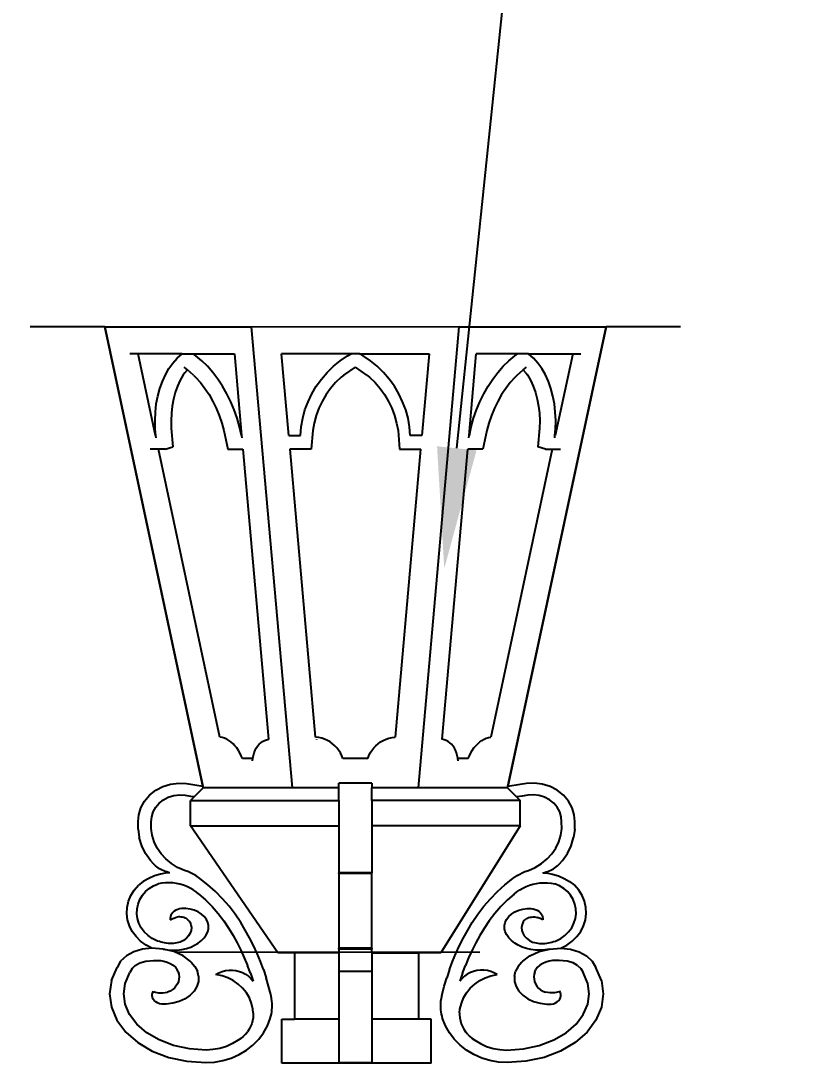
# Model space of a CAD drawing. Header units: inches. Extents: x -279 to 561, y -345 to 342.
# Drawn here: x -203.564 to -203.2375, y 58.1641 to 58.5977 of the extents above; entities that cross this region are included whole.
import ezdxf
from ezdxf import colors
from ezdxf.entities.mleader import LeaderData, LeaderLine
from ezdxf.math import Vec2, Vec3

# ---------------------------------------------------------------- set-up
doc = ezdxf.new("R2010")
doc.units = ezdxf.units.IN
doc.header["$LTSCALE"] = 0.5
doc.header["$MEASUREMENT"] = 0
for name, color, linetype in [('Edges', 7, 'Continuous'), ('S-DIM', 7, 'Continuous'), ('TEXT', 3, 'Continuous')]:
    doc.layers.add(name, color=color, linetype=linetype)
doc.styles.get("Standard").update_dxf_attribs({"font": 'arial.ttf'})
doc.dimstyles.get("Standard").update_dxf_attribs({"dimtxt": 0.18, "dimasz": 0.18, "dimexe": 0.18, "dimexo": 0.0625, "dimgap": 0.09, "dimtad": 0, "dimtih": 1, "dimtoh": 1, "dimzin": 0, "dimdsep": 46, "dimtxsty": 'Standard', "dimcen": 0.09, "dimadec": 0, "dimazin": 0, "dimtfac": 1, "dimtofl": 0, "dimtmove": 0, "dimatfit": 3, "dimfxl": 1, "dimtolj": 1, "dimtzin": 0, "dimarcsym": 0})

# ---------------------------------------------------------------- blocks, each defined once
blk = doc.blocks.new('xx')
at = {"layer": 'Edges'}
for p, q in [((37.97503, 12.48296), (37.98899, 12.48296)), ((38.01653, 12.48296), (37.98899, 12.48296)), ((37.98899, 12.48296), (38.00742, 12.39684)), ((38.00748, 12.39658), (37.98899, 12.48296)), ((38.02418, 12.39658), (38.01653, 12.48296)), ((38.01653, 12.48296), (38.05539, 12.48294)), ((38.02418, 12.39658), (38.01653, 12.48296)), ((38.04781, 12.39658), (38.05547, 12.48296)), ((38.04781, 12.39658), (38.05547, 12.48296)), ((38.05539, 12.48294), (38.05539, 12.48296)), ((38.05539, 12.48294), (38.05547, 12.48296)), ((38.083, 12.48296), (38.05547, 12.48296)), ((38.06452, 12.39658), (38.083, 12.48296)), ((38.083, 12.48296), (38.06459, 12.39691)), ((38.06459, 12.39691), (38.083, 12.48296)), ((38.083, 12.48296), (38.09697, 12.48296)), ((37.99524, 12.47792), (37.99372, 12.47792)), ((37.99524, 12.47792), (37.99852, 12.46261)), ((38.00352, 12.47792), (37.99524, 12.47792)), ((38.00179, 12.47619), (38.00262, 12.47712)), ((38.00262, 12.47712), (38.00352, 12.47792)), ((38.00352, 12.47792), (38.00557, 12.47792)), ((38.0061, 12.47755), (38.00557, 12.47792)), ((38.00557, 12.47792), (38.01332, 12.47792)), ((38.00721, 12.47662), (38.0061, 12.47755)), ((38.01468, 12.46261), (38.01332, 12.47792)), ((38.02218, 12.47792), (38.02214, 12.47792)), ((38.02218, 12.47792), (38.02354, 12.46261)), ((38.03522, 12.47792), (38.02218, 12.47792)), ((38.03318, 12.47662), (38.03455, 12.47755)), ((38.03455, 12.47755), (38.03522, 12.47792)), ((38.03522, 12.47792), (38.03678, 12.47792)), ((38.03745, 12.47755), (38.03678, 12.47792)), ((38.03678, 12.47792), (38.04982, 12.47792)), ((38.03882, 12.47662), (38.03745, 12.47755)), ((38.04846, 12.46261), (38.04982, 12.47792)), ((38.04982, 12.47792), (38.04986, 12.47792)), ((38.05868, 12.47792), (38.05732, 12.46261)), ((38.06643, 12.47792), (38.05868, 12.47792)), ((38.06479, 12.47662), (38.0659, 12.47755)), ((38.0659, 12.47755), (38.06643, 12.47792)), ((38.06848, 12.47792), (38.06643, 12.47792)), ((38.06938, 12.47712), (38.06848, 12.47792)), ((38.06848, 12.47792), (38.07675, 12.47792)), ((38.07021, 12.47619), (38.06938, 12.47712)), ((38.07347, 12.46261), (38.07675, 12.47792)), ((38.07675, 12.47792), (38.07828, 12.47792)), ((38.00037, 12.47399), (38.00104, 12.47514)), ((38.00104, 12.47514), (38.00179, 12.47619)), ((38.0045, 12.47493), (38.0039, 12.47544)), ((38.00828, 12.47558), (38.00721, 12.47662)), ((38.00929, 12.47443), (38.00828, 12.47558)), ((38.03071, 12.47443), (38.03189, 12.47558)), ((38.03189, 12.47558), (38.03318, 12.47662)), ((38.03382, 12.47395), (38.036, 12.47544)), ((38.03817, 12.47395), (38.036, 12.47544)), ((38.0401, 12.47558), (38.03882, 12.47662)), ((38.04129, 12.47443), (38.0401, 12.47558)), ((38.06271, 12.47443), (38.06372, 12.47558)), ((38.06372, 12.47558), (38.06479, 12.47662)), ((38.0675, 12.47493), (38.0681, 12.47544)), ((38.07096, 12.47514), (38.07021, 12.47619)), ((38.07162, 12.47399), (38.07096, 12.47514)), ((37.9998, 12.47275), (38.00037, 12.47399)), ((38.00374, 12.474), (38.00315, 12.47298)), ((38.00402, 12.47438), (38.00374, 12.474)), ((38.00402, 12.47438), (38.0045, 12.47493)), ((38.00566, 12.47395), (38.0045, 12.47493)), ((38.00566, 12.47395), (38.00605, 12.47357)), ((38.00605, 12.47357), (38.00695, 12.47255)), ((38.01024, 12.47318), (38.00929, 12.47443)), ((38.01112, 12.47184), (38.01024, 12.47318)), ((38.02867, 12.47184), (38.02963, 12.47318)), ((38.02963, 12.47318), (38.03071, 12.47443)), ((38.03335, 12.47357), (38.03231, 12.47255)), ((38.03382, 12.47395), (38.03335, 12.47357)), ((38.03817, 12.47395), (38.03864, 12.47357)), ((38.03864, 12.47357), (38.03969, 12.47255)), ((38.04237, 12.47318), (38.04129, 12.47443)), ((38.04333, 12.47184), (38.04237, 12.47318)), ((38.06088, 12.47184), (38.06176, 12.47318)), ((38.06176, 12.47318), (38.06271, 12.47443)), ((38.06595, 12.47357), (38.06505, 12.47255)), ((38.06634, 12.47395), (38.06595, 12.47357)), ((38.06634, 12.47395), (38.0675, 12.47493)), ((38.06798, 12.47438), (38.0675, 12.47493)), ((38.06798, 12.47438), (38.06826, 12.474)), ((38.06826, 12.474), (38.06884, 12.47298)), ((38.07219, 12.47275), (38.07162, 12.47399)), ((37.99895, 12.47), (37.99932, 12.47141)), ((37.99932, 12.47141), (37.9998, 12.47275)), ((38.00265, 12.47188), (38.00222, 12.4707)), ((38.00315, 12.47298), (38.00265, 12.47188)), ((38.00695, 12.47255), (38.00779, 12.47145)), ((38.00779, 12.47145), (38.00857, 12.47027)), ((38.01192, 12.47043), (38.01112, 12.47184)), ((38.02783, 12.47043), (38.02867, 12.47184)), ((38.03135, 12.47145), (38.0305, 12.47027)), ((38.03231, 12.47255), (38.03135, 12.47145)), ((38.03969, 12.47255), (38.04064, 12.47145)), ((38.04064, 12.47145), (38.04149, 12.47027)), ((38.04416, 12.47043), (38.04333, 12.47184)), ((38.06007, 12.47043), (38.06088, 12.47184)), ((38.06421, 12.47145), (38.06343, 12.47027)), ((38.06505, 12.47255), (38.06421, 12.47145)), ((38.06884, 12.47298), (38.06935, 12.47188)), ((38.06935, 12.47188), (38.06977, 12.4707)), ((38.07267, 12.47141), (38.07219, 12.47275)), ((38.07305, 12.47), (38.07267, 12.47141)), ((37.99867, 12.46852), (37.99895, 12.47)), ((38.00189, 12.46945), (38.00164, 12.46814)), ((38.00222, 12.4707), (38.00189, 12.46945)), ((38.00857, 12.47027), (38.00928, 12.46901)), ((38.01265, 12.46895), (38.01192, 12.47043)), ((38.02713, 12.46895), (38.02783, 12.47043)), ((38.0305, 12.47027), (38.02976, 12.46901)), ((38.04149, 12.47027), (38.04224, 12.46901)), ((38.04487, 12.46895), (38.04416, 12.47043)), ((38.05935, 12.46895), (38.06007, 12.47043)), ((38.06343, 12.47027), (38.06272, 12.46901)), ((38.06977, 12.4707), (38.07011, 12.46945)), ((38.07011, 12.46945), (38.07035, 12.46814)), ((38.07333, 12.46852), (38.07305, 12.47)), ((37.9985, 12.46699), (37.99867, 12.46852)), ((38.00164, 12.46814), (38.00149, 12.46678)), ((38.00928, 12.46901), (38.00992, 12.46771)), ((38.00992, 12.46771), (38.01048, 12.46635)), ((38.01328, 12.46742), (38.01265, 12.46895)), ((38.01383, 12.46584), (38.01328, 12.46742)), ((38.02612, 12.46584), (38.02655, 12.46742)), ((38.02655, 12.46742), (38.02713, 12.46895)), ((38.02914, 12.46771), (38.02863, 12.46635)), ((38.02976, 12.46901), (38.02914, 12.46771)), ((38.04224, 12.46901), (38.04286, 12.46771)), ((38.04286, 12.46771), (38.04337, 12.46635)), ((38.04544, 12.46742), (38.04487, 12.46895)), ((38.04587, 12.46584), (38.04544, 12.46742)), ((38.05817, 12.46584), (38.05871, 12.46742)), ((38.05871, 12.46742), (38.05935, 12.46895)), ((38.06208, 12.46771), (38.06151, 12.46635)), ((38.06272, 12.46901), (38.06208, 12.46771)), ((38.07035, 12.46814), (38.0705, 12.46678)), ((38.0735, 12.46699), (38.07333, 12.46852)), ((37.99843, 12.46541), (37.9985, 12.46699)), ((37.99847, 12.4638), (37.99843, 12.46541)), ((38.00149, 12.46678), (38.00143, 12.46538)), ((38.00143, 12.46538), (38.00147, 12.46396)), ((38.01048, 12.46635), (38.01096, 12.46495)), ((38.01427, 12.46424), (38.01383, 12.46584)), ((38.02583, 12.46424), (38.02612, 12.46584)), ((38.02863, 12.46635), (38.02825, 12.46495)), ((38.04337, 12.46635), (38.04375, 12.46495)), ((38.04616, 12.46424), (38.04587, 12.46584)), ((38.05772, 12.46424), (38.05817, 12.46584)), ((38.06151, 12.46635), (38.06103, 12.46495)), ((38.0705, 12.46678), (38.07056, 12.46538)), ((38.07056, 12.46538), (38.07053, 12.46396)), ((38.07356, 12.46541), (38.0735, 12.46699)), ((38.07352, 12.4638), (38.07356, 12.46541)), ((37.99858, 12.46261), (37.99847, 12.4638)), ((38.00147, 12.46396), (38.00178, 12.46048)), ((38.01096, 12.46495), (38.01136, 12.46353)), ((38.01136, 12.46353), (38.0121, 12.46005)), ((38.01462, 12.46261), (38.01427, 12.46424)), ((38.02569, 12.46261), (38.02583, 12.46424)), ((38.02799, 12.46353), (38.02769, 12.46005)), ((38.02825, 12.46495), (38.02799, 12.46353)), ((38.04375, 12.46495), (38.044, 12.46353)), ((38.044, 12.46353), (38.04431, 12.46005)), ((38.0463, 12.46261), (38.04616, 12.46424)), ((38.05737, 12.46261), (38.05772, 12.46424)), ((38.06064, 12.46353), (38.05989, 12.46005)), ((38.06103, 12.46495), (38.06064, 12.46353)), ((38.07053, 12.46396), (38.07022, 12.46048)), ((38.07342, 12.46261), (38.07352, 12.4638)), ((37.99852, 12.46261), (37.99858, 12.46261)), ((37.99862, 12.46218), (37.99858, 12.46261)), ((38.01468, 12.46261), (38.01462, 12.46261)), ((38.01472, 12.46218), (38.01468, 12.46261)), ((38.02354, 12.46261), (38.02569, 12.46261)), ((38.04846, 12.46261), (38.0463, 12.46261)), ((38.05732, 12.46261), (38.05728, 12.46218)), ((38.05732, 12.46261), (38.05737, 12.46261)), ((38.07338, 12.46218), (38.07342, 12.46261)), ((38.07347, 12.46261), (38.07342, 12.46261)), ((37.99907, 12.46005), (37.99755, 12.46005)), ((37.99907, 12.46005), (38.01062, 12.40608)), ((38.00035, 12.46005), (37.99907, 12.46005)), ((38.00035, 12.46005), (38.00178, 12.46048)), ((38.0121, 12.46005), (38.01491, 12.46005)), ((38.01973, 12.40569), (38.01491, 12.46005)), ((38.02376, 12.46005), (38.02372, 12.46005)), ((38.02376, 12.46005), (38.02855, 12.40608)), ((38.02769, 12.46005), (38.02376, 12.46005)), ((38.04345, 12.40608), (38.04823, 12.46005)), ((38.04431, 12.46005), (38.04823, 12.46005)), ((38.04823, 12.46005), (38.04827, 12.46005)), ((38.05709, 12.46005), (38.05227, 12.40569)), ((38.05989, 12.46005), (38.05709, 12.46005)), ((38.06138, 12.40608), (38.07293, 12.46005)), ((38.07165, 12.46005), (38.07022, 12.46048)), ((38.07165, 12.46005), (38.07293, 12.46005)), ((38.07293, 12.46005), (38.07445, 12.46005)), ((38.01104, 12.406), (38.01062, 12.40608)), ((38.01146, 12.40588), (38.01104, 12.406)), ((38.01187, 12.40569), (38.01146, 12.40588)), ((38.01228, 12.40546), (38.01187, 12.40569)), ((38.01268, 12.40517), (38.01228, 12.40546)), ((38.01306, 12.40483), (38.01268, 12.40517)), ((38.01342, 12.40446), (38.01306, 12.40483)), ((38.01377, 12.40404), (38.01342, 12.40446)), ((38.01766, 12.4044), (38.01795, 12.40474)), ((38.01795, 12.40474), (38.01826, 12.40502)), ((38.01826, 12.40502), (38.01859, 12.40526)), ((38.01859, 12.40526), (38.01895, 12.40544)), ((38.01895, 12.40544), (38.01933, 12.40557)), ((38.01933, 12.40557), (38.01973, 12.40569)), ((38.01973, 12.40565), (38.01973, 12.40569)), ((38.02912, 12.406), (38.02855, 12.40608)), ((38.02969, 12.40588), (38.02912, 12.406)), ((38.03024, 12.40569), (38.02969, 12.40588)), ((38.03076, 12.40546), (38.03024, 12.40569)), ((38.03126, 12.40517), (38.03076, 12.40546)), ((38.03173, 12.40483), (38.03126, 12.40517)), ((38.03216, 12.40446), (38.03173, 12.40483)), ((38.03256, 12.40404), (38.03216, 12.40446)), ((38.03944, 12.40404), (38.03983, 12.40446)), ((38.03983, 12.40446), (38.04026, 12.40483)), ((38.04026, 12.40483), (38.04073, 12.40517)), ((38.04073, 12.40517), (38.04123, 12.40546)), ((38.04123, 12.40546), (38.04176, 12.40569)), ((38.04176, 12.40569), (38.04231, 12.40588)), ((38.04231, 12.40588), (38.04287, 12.406)), ((38.04287, 12.406), (38.04345, 12.40608)), ((38.04331, 12.40562), (38.04327, 12.40554)), ((38.05266, 12.40557), (38.05227, 12.40569)), ((38.05227, 12.40569), (38.05227, 12.40565)), ((38.05304, 12.40544), (38.05266, 12.40557)), ((38.0534, 12.40526), (38.05304, 12.40544)), ((38.05374, 12.40502), (38.0534, 12.40526)), ((38.05405, 12.40474), (38.05374, 12.40502)), ((38.05433, 12.4044), (38.05405, 12.40474)), ((38.05823, 12.40404), (38.05857, 12.40446)), ((38.05857, 12.40446), (38.05893, 12.40483)), ((38.05893, 12.40483), (38.05932, 12.40517)), ((38.05932, 12.40517), (38.05971, 12.40546)), ((38.05971, 12.40546), (38.06012, 12.40569)), ((38.06012, 12.40569), (38.06054, 12.40588)), ((38.06054, 12.40588), (38.06096, 12.406)), ((38.06096, 12.406), (38.06138, 12.40608)), ((38.01408, 12.40358), (38.01377, 12.40404)), ((38.01436, 12.4031), (38.01408, 12.40358)), ((38.01462, 12.40258), (38.01436, 12.4031)), ((38.01483, 12.40205), (38.01462, 12.40258)), ((38.01679, 12.40215), (38.01689, 12.40266)), ((38.01689, 12.40266), (38.01703, 12.40315)), ((38.01703, 12.40315), (38.0172, 12.4036)), ((38.0172, 12.4036), (38.01742, 12.40402)), ((38.01742, 12.40402), (38.01766, 12.4044)), ((38.0329, 12.40358), (38.03256, 12.40404)), ((38.0332, 12.4031), (38.0329, 12.40358)), ((38.03345, 12.40258), (38.0332, 12.4031)), ((38.03364, 12.40205), (38.03345, 12.40258)), ((38.03835, 12.40205), (38.03855, 12.40258)), ((38.03855, 12.40258), (38.03879, 12.4031)), ((38.03879, 12.4031), (38.03909, 12.40358)), ((38.03909, 12.40358), (38.03944, 12.40404)), ((38.05458, 12.40402), (38.05433, 12.4044)), ((38.05479, 12.4036), (38.05458, 12.40402)), ((38.05497, 12.40315), (38.05479, 12.4036)), ((38.05511, 12.40266), (38.05497, 12.40315)), ((38.05521, 12.40215), (38.05511, 12.40266)), ((38.05716, 12.40205), (38.05738, 12.40258)), ((38.05738, 12.40258), (38.05763, 12.4031)), ((38.05763, 12.4031), (38.05792, 12.40358)), ((38.05792, 12.40358), (38.05823, 12.40404)), ((38.01483, 12.40205), (38.01678, 12.40205)), ((38.01674, 12.40162), (38.01678, 12.40205)), ((38.01678, 12.40205), (38.01679, 12.40215)), ((38.03364, 12.40205), (38.03835, 12.40205)), ((38.05522, 12.40205), (38.05521, 12.40215)), ((38.05522, 12.40205), (38.05716, 12.40205)), ((38.05526, 12.40162), (38.05522, 12.40205)), ((37.99814, 12.39612), (37.99948, 12.39681)), ((37.99948, 12.39681), (38.00095, 12.39726)), ((38.00095, 12.39726), (38.00248, 12.39745)), ((38.00248, 12.39745), (38.00391, 12.39737)), ((38.00391, 12.39737), (38.00508, 12.3972)), ((38.00508, 12.3972), (38.00742, 12.39684)), ((38.00748, 12.39658), (38.00742, 12.39684)), ((38.03289, 12.39745), (38.03911, 12.39745)), ((38.03289, 12.39745), (38.03289, 12.39658)), ((38.03911, 12.39658), (38.03911, 12.39745)), ((38.06452, 12.39658), (38.06459, 12.39691)), ((38.06649, 12.3972), (38.06459, 12.39691)), ((38.06766, 12.39737), (38.06649, 12.3972)), ((38.06909, 12.39745), (38.06766, 12.39737)), ((38.07063, 12.39726), (38.06909, 12.39745)), ((38.07209, 12.39681), (38.07063, 12.39726)), ((38.07343, 12.39612), (38.07209, 12.39681)), ((37.99603, 12.39409), (37.99697, 12.3952)), ((37.99697, 12.3952), (37.99814, 12.39612)), ((37.99958, 12.39432), (38.0005, 12.3948)), ((38.0005, 12.3948), (38.00151, 12.39511)), ((38.00151, 12.39511), (38.00257, 12.39524)), ((38.00257, 12.39524), (38.00364, 12.39518)), ((38.00364, 12.39518), (38.0047, 12.39503)), ((38.0047, 12.39503), (38.00578, 12.39487)), ((38.00578, 12.39487), (38.00512, 12.3942)), ((38.00578, 12.39487), (38.00748, 12.39658)), ((38.00748, 12.39658), (38.02418, 12.39658)), ((38.02418, 12.39658), (38.03289, 12.39658)), ((38.03289, 12.3942), (38.03289, 12.39658)), ((38.03911, 12.39658), (38.04781, 12.39658)), ((38.03911, 12.3942), (38.03911, 12.39658)), ((38.04781, 12.39658), (38.06452, 12.39658)), ((38.06452, 12.39658), (38.06616, 12.39492)), ((38.06688, 12.39503), (38.06616, 12.39492)), ((38.06616, 12.39492), (38.06688, 12.3942)), ((38.06793, 12.39518), (38.06688, 12.39503)), ((38.069, 12.39524), (38.06793, 12.39518)), ((38.07006, 12.39511), (38.069, 12.39524)), ((38.07107, 12.3948), (38.07006, 12.39511)), ((38.07199, 12.39432), (38.07107, 12.3948)), ((38.0746, 12.3952), (38.07343, 12.39612)), ((38.07554, 12.39409), (38.0746, 12.3952)), ((37.99495, 12.3915), (37.99535, 12.39285)), ((37.99535, 12.39285), (37.99603, 12.39409)), ((37.99766, 12.39207), (37.99813, 12.39293)), ((37.99813, 12.39293), (37.99878, 12.39369)), ((37.99878, 12.39369), (37.99958, 12.39432)), ((38.00512, 12.38944), (38.00512, 12.3942)), ((38.00512, 12.3942), (38.03289, 12.3942)), ((38.03289, 12.3942), (38.03289, 12.38944)), ((38.06688, 12.3942), (38.03911, 12.3942)), ((38.03911, 12.3942), (38.03911, 12.38944)), ((38.06688, 12.38944), (38.06688, 12.3942)), ((38.07279, 12.39369), (38.07199, 12.39432)), ((38.07344, 12.39293), (38.07279, 12.39369)), ((38.07391, 12.39207), (38.07344, 12.39293)), ((38.07622, 12.39285), (38.07554, 12.39409)), ((38.07662, 12.3915), (38.07622, 12.39285)), ((37.99486, 12.39028), (37.99495, 12.3915)), ((37.99731, 12.39019), (37.99738, 12.39115)), ((37.99738, 12.39115), (37.99766, 12.39207)), ((38.07419, 12.39115), (38.07391, 12.39207)), ((38.07426, 12.39019), (38.07419, 12.39115)), ((38.07671, 12.39028), (38.07662, 12.3915)), ((37.99484, 12.3888), (37.99486, 12.39028)), ((37.99484, 12.3888), (37.99507, 12.38724)), ((37.9973, 12.38893), (37.99731, 12.39019)), ((37.99748, 12.38767), (37.9973, 12.38893)), ((38.00512, 12.38944), (38.01995, 12.36562)), ((38.00512, 12.38944), (38.03289, 12.38944)), ((38.03289, 12.38944), (38.03289, 12.38066)), ((38.06688, 12.38944), (38.03911, 12.38944)), ((38.03911, 12.38944), (38.03911, 12.38066)), ((38.05051, 12.36562), (38.06688, 12.38944)), ((38.07409, 12.38767), (38.07427, 12.38893)), ((38.07427, 12.38893), (38.07426, 12.39019)), ((38.07673, 12.3888), (38.07651, 12.38724)), ((38.07673, 12.3888), (38.07671, 12.39028)), ((37.99553, 12.38572), (37.99507, 12.38724)), ((37.99785, 12.38645), (37.99748, 12.38767)), ((38.07372, 12.38645), (38.07409, 12.38767)), ((38.07604, 12.38572), (38.07651, 12.38724)), ((37.99623, 12.38427), (37.99553, 12.38572)), ((37.99842, 12.38529), (37.99785, 12.38645)), ((37.99915, 12.38421), (37.99842, 12.38529)), ((38.07242, 12.38421), (38.07316, 12.38529)), ((38.07316, 12.38529), (38.07372, 12.38645)), ((38.07534, 12.38427), (38.07604, 12.38572)), ((37.99715, 12.38293), (37.99623, 12.38427)), ((37.99771, 12.38232), (37.99715, 12.38293)), ((38.00005, 12.38323), (37.99915, 12.38421)), ((38.00109, 12.38238), (38.00005, 12.38323)), ((38.07048, 12.38238), (38.07152, 12.38323)), ((38.07152, 12.38323), (38.07242, 12.38421)), ((38.07387, 12.38232), (38.07443, 12.38293)), ((38.07443, 12.38293), (38.07534, 12.38427)), ((37.99791, 12.38211), (37.99771, 12.38232)), ((37.99812, 12.38192), (37.99791, 12.38211)), ((37.99835, 12.38173), (37.99812, 12.38192)), ((37.99859, 12.38156), (37.99835, 12.38173)), ((37.99884, 12.3814), (37.99859, 12.38156)), ((37.9991, 12.38125), (37.99884, 12.3814)), ((37.99936, 12.38112), (37.9991, 12.38125)), ((37.99964, 12.381), (37.99936, 12.38112)), ((37.99992, 12.38089), (37.99964, 12.381)), ((38.00021, 12.3808), (37.99992, 12.38089)), ((38.00226, 12.38166), (38.00109, 12.38238)), ((38.00352, 12.38109), (38.00226, 12.38166)), ((38.00419, 12.38089), (38.00352, 12.38109)), ((38.00565, 12.38014), (38.00419, 12.38089)), ((38.06592, 12.38014), (38.06738, 12.38089)), ((38.06738, 12.38089), (38.06805, 12.38109)), ((38.06805, 12.38109), (38.06932, 12.38166)), ((38.06932, 12.38166), (38.07048, 12.38238)), ((38.07136, 12.3808), (38.07165, 12.38089)), ((38.07165, 12.38089), (38.07193, 12.381)), ((38.07193, 12.381), (38.07221, 12.38112)), ((38.07221, 12.38112), (38.07248, 12.38125)), ((38.07248, 12.38125), (38.07274, 12.3814)), ((38.07274, 12.3814), (38.07298, 12.38156)), ((38.07298, 12.38156), (38.07322, 12.38173)), ((38.07322, 12.38173), (38.07345, 12.38192)), ((38.07345, 12.38192), (38.07367, 12.38211)), ((38.07367, 12.38211), (38.07387, 12.38232)), ((37.99582, 12.37902), (37.99491, 12.37832)), ((37.99682, 12.3796), (37.99582, 12.37902)), ((37.9979, 12.38007), (37.99682, 12.3796)), ((37.99904, 12.38041), (37.9979, 12.38007)), ((38.00021, 12.38062), (37.99904, 12.38041)), ((38.00051, 12.38072), (38.00021, 12.3808)), ((38.00081, 12.38066), (38.00021, 12.38062)), ((38.00081, 12.38066), (38.00051, 12.38072)), ((38.00644, 12.37959), (38.00565, 12.38014)), ((38.00794, 12.3784), (38.00644, 12.37959)), ((38.03289, 12.38066), (38.03911, 12.38066)), ((38.03289, 12.38054), (38.03289, 12.38066)), ((38.03289, 12.38054), (38.03911, 12.38054)), ((38.03289, 12.3665), (38.03289, 12.38054)), ((38.03911, 12.38054), (38.03911, 12.38066)), ((38.03911, 12.38054), (38.03911, 12.3665)), ((38.06363, 12.3784), (38.06513, 12.37959)), ((38.06513, 12.37959), (38.06592, 12.38014)), ((38.07076, 12.38066), (38.07106, 12.38072)), ((38.07076, 12.38066), (38.07136, 12.38062)), ((38.07106, 12.38072), (38.07136, 12.3808)), ((38.07136, 12.38062), (38.07254, 12.38041)), ((38.07254, 12.38041), (38.07367, 12.38007)), ((38.07367, 12.38007), (38.07475, 12.3796)), ((38.07475, 12.3796), (38.07576, 12.37902)), ((38.07576, 12.37902), (38.07667, 12.37832)), ((37.99348, 12.37639), (37.99411, 12.3774)), ((37.99411, 12.3774), (37.99491, 12.37832)), ((37.99565, 12.37645), (37.99624, 12.37715)), ((37.99624, 12.37715), (37.99693, 12.37768)), ((37.99693, 12.37768), (37.99773, 12.37817)), ((37.99773, 12.37817), (37.9986, 12.37856)), ((37.99928, 12.37868), (37.9986, 12.37856)), ((37.99996, 12.37875), (37.99928, 12.37868)), ((38.00065, 12.37877), (37.99996, 12.37875)), ((38.00134, 12.37874), (38.00065, 12.37877)), ((38.00202, 12.37865), (38.00134, 12.37874)), ((38.0027, 12.37851), (38.00202, 12.37865)), ((38.00335, 12.37832), (38.0027, 12.37851)), ((38.00399, 12.37808), (38.00335, 12.37832)), ((38.0046, 12.37779), (38.00399, 12.37808)), ((38.00518, 12.37746), (38.0046, 12.37779)), ((38.00572, 12.37708), (38.00518, 12.37746)), ((38.00623, 12.37666), (38.00572, 12.37708)), ((38.00936, 12.37713), (38.00794, 12.3784)), ((38.01068, 12.37578), (38.00936, 12.37713)), ((38.06089, 12.37578), (38.06222, 12.37713)), ((38.06222, 12.37713), (38.06363, 12.3784)), ((38.06534, 12.37666), (38.06585, 12.37708)), ((38.06585, 12.37708), (38.06639, 12.37746)), ((38.06639, 12.37746), (38.06697, 12.37779)), ((38.06697, 12.37779), (38.06758, 12.37808)), ((38.06758, 12.37808), (38.06822, 12.37832)), ((38.06822, 12.37832), (38.06888, 12.37851)), ((38.06888, 12.37851), (38.06955, 12.37865)), ((38.06955, 12.37865), (38.07023, 12.37874)), ((38.07023, 12.37874), (38.07092, 12.37877)), ((38.07092, 12.37877), (38.07161, 12.37875)), ((38.07161, 12.37875), (38.07229, 12.37868)), ((38.07229, 12.37868), (38.07297, 12.37856)), ((38.07384, 12.37817), (38.07297, 12.37856)), ((38.07465, 12.37768), (38.07384, 12.37817)), ((38.07533, 12.37715), (38.07465, 12.37768)), ((38.07592, 12.37645), (38.07533, 12.37715)), ((38.07746, 12.3774), (38.07667, 12.37832)), ((38.07809, 12.37639), (38.07746, 12.3774)), ((37.99278, 12.37416), (37.99303, 12.3753)), ((37.99303, 12.3753), (37.99348, 12.37639)), ((37.99482, 12.37479), (37.99517, 12.37565)), ((37.99517, 12.37565), (37.99565, 12.37645)), ((38.00623, 12.37666), (38.00748, 12.37555)), ((38.00748, 12.37555), (38.0087, 12.37431)), ((38.01191, 12.37436), (38.01068, 12.37578)), ((38.05966, 12.37436), (38.06089, 12.37578)), ((38.06409, 12.37555), (38.06287, 12.37431)), ((38.06534, 12.37666), (38.06409, 12.37555)), ((38.07641, 12.37565), (38.07592, 12.37645)), ((38.07675, 12.37479), (38.07641, 12.37565)), ((38.07854, 12.3753), (38.07809, 12.37639)), ((38.07879, 12.37416), (38.07854, 12.3753)), ((37.99273, 12.373), (37.99278, 12.37416)), ((37.9946, 12.37297), (37.99463, 12.37389)), ((37.99463, 12.37389), (37.99482, 12.37479)), ((38.00135, 12.37322), (38.00114, 12.37297)), ((38.00161, 12.37344), (38.00135, 12.37322)), ((38.00192, 12.37362), (38.00161, 12.37344)), ((38.00226, 12.37377), (38.00192, 12.37362)), ((38.00263, 12.37388), (38.00226, 12.37377)), ((38.00301, 12.37394), (38.00263, 12.37388)), ((38.00341, 12.37396), (38.00301, 12.37394)), ((38.0038, 12.37393), (38.00341, 12.37396)), ((38.0046, 12.37382), (38.0038, 12.37393)), ((38.00537, 12.37361), (38.0046, 12.37382)), ((38.00608, 12.3733), (38.00537, 12.37361)), ((38.0067, 12.37291), (38.00608, 12.3733)), ((38.0087, 12.37431), (38.00984, 12.37301)), ((38.01304, 12.37288), (38.01191, 12.37436)), ((38.05853, 12.37288), (38.05966, 12.37436)), ((38.06287, 12.37431), (38.06174, 12.37301)), ((38.06487, 12.37291), (38.0655, 12.3733)), ((38.0655, 12.3733), (38.0662, 12.37361)), ((38.0662, 12.37361), (38.06697, 12.37382)), ((38.06697, 12.37382), (38.06777, 12.37393)), ((38.06777, 12.37393), (38.06817, 12.37396)), ((38.06817, 12.37396), (38.06856, 12.37394)), ((38.06856, 12.37394), (38.06895, 12.37388)), ((38.06895, 12.37388), (38.06931, 12.37377)), ((38.06931, 12.37377), (38.06965, 12.37362)), ((38.06965, 12.37362), (38.06996, 12.37344)), ((38.06996, 12.37344), (38.07022, 12.37322)), ((38.07022, 12.37322), (38.07043, 12.37297)), ((38.07694, 12.37389), (38.07675, 12.37479)), ((38.07697, 12.37297), (38.07694, 12.37389)), ((38.07885, 12.373), (38.07879, 12.37416)), ((37.99287, 12.37184), (37.99273, 12.373)), ((37.99321, 12.37072), (37.99287, 12.37184)), ((37.99473, 12.37206), (37.9946, 12.37297)), ((37.99501, 12.37118), (37.99473, 12.37206)), ((37.99543, 12.37035), (37.99501, 12.37118)), ((38.00088, 12.37242), (38.00084, 12.37213)), ((38.00084, 12.37213), (38.00087, 12.37184)), ((38.00087, 12.37184), (38.00137, 12.37209)), ((38.00098, 12.37271), (38.00088, 12.37242)), ((38.00114, 12.37297), (38.00098, 12.37271)), ((38.00137, 12.37209), (38.00192, 12.37227)), ((38.00217, 12.37232), (38.00192, 12.37227)), ((38.00242, 12.37236), (38.00217, 12.37232)), ((38.00268, 12.37237), (38.00242, 12.37236)), ((38.00294, 12.37235), (38.00268, 12.37237)), ((38.00319, 12.37231), (38.00294, 12.37235)), ((38.00344, 12.37225), (38.00319, 12.37231)), ((38.00367, 12.37216), (38.00344, 12.37225)), ((38.00388, 12.37205), (38.00367, 12.37216)), ((38.00408, 12.37192), (38.00388, 12.37205)), ((38.00425, 12.37178), (38.00408, 12.37192)), ((38.00439, 12.37162), (38.00425, 12.37178)), ((38.00439, 12.37162), (38.00451, 12.37145)), ((38.00451, 12.37145), (38.00473, 12.37093)), ((38.00722, 12.37245), (38.0067, 12.37291)), ((38.00763, 12.37192), (38.00722, 12.37245)), ((38.00791, 12.37135), (38.00763, 12.37192)), ((38.00804, 12.37076), (38.00791, 12.37135)), ((38.00984, 12.37301), (38.01088, 12.37165)), ((38.01088, 12.37165), (38.01183, 12.37022)), ((38.01407, 12.37134), (38.01304, 12.37288)), ((38.01492, 12.36992), (38.01407, 12.37134)), ((38.05666, 12.36992), (38.0575, 12.37134)), ((38.0575, 12.37134), (38.05853, 12.37288)), ((38.06069, 12.37165), (38.05974, 12.37022)), ((38.06174, 12.37301), (38.06069, 12.37165)), ((38.06353, 12.37076), (38.06367, 12.37135)), ((38.06367, 12.37135), (38.06394, 12.37192)), ((38.06394, 12.37192), (38.06435, 12.37245)), ((38.06435, 12.37245), (38.06487, 12.37291)), ((38.06706, 12.37145), (38.06684, 12.37093)), ((38.06718, 12.37162), (38.06706, 12.37145)), ((38.06718, 12.37162), (38.06732, 12.37178)), ((38.06732, 12.37178), (38.0675, 12.37192)), ((38.0675, 12.37192), (38.06769, 12.37205)), ((38.06769, 12.37205), (38.0679, 12.37216)), ((38.0679, 12.37216), (38.06814, 12.37225)), ((38.06814, 12.37225), (38.06838, 12.37231)), ((38.06838, 12.37231), (38.06863, 12.37235)), ((38.06863, 12.37235), (38.06889, 12.37237)), ((38.06889, 12.37237), (38.06915, 12.37236)), ((38.06915, 12.37236), (38.06941, 12.37232)), ((38.06941, 12.37232), (38.06966, 12.37227)), ((38.0702, 12.37209), (38.06966, 12.37227)), ((38.0707, 12.37184), (38.0702, 12.37209)), ((38.07043, 12.37297), (38.07059, 12.37271)), ((38.07059, 12.37271), (38.07069, 12.37242)), ((38.07069, 12.37242), (38.07073, 12.37213)), ((38.07073, 12.37213), (38.0707, 12.37184)), ((38.07614, 12.37035), (38.07657, 12.37118)), ((38.07657, 12.37118), (38.07685, 12.37206)), ((38.07685, 12.37206), (38.07697, 12.37297)), ((38.07836, 12.37072), (38.0787, 12.37184)), ((38.0787, 12.37184), (38.07885, 12.373)), ((37.99374, 12.36966), (37.99321, 12.37072)), ((37.99445, 12.36869), (37.99374, 12.36966)), ((37.996, 12.36959), (37.99543, 12.37035)), ((37.99669, 12.36891), (37.996, 12.36959)), ((38.00461, 12.36931), (38.00431, 12.36881)), ((38.00479, 12.36984), (38.00461, 12.36931)), ((38.00473, 12.37093), (38.00483, 12.37038)), ((38.00483, 12.37038), (38.00479, 12.36984)), ((38.00762, 12.36899), (38.0079, 12.36955)), ((38.0079, 12.36955), (38.00804, 12.37015)), ((38.00804, 12.37015), (38.00804, 12.37076)), ((38.01183, 12.37022), (38.01263, 12.36889)), ((38.01571, 12.36848), (38.01492, 12.36992)), ((38.05586, 12.36848), (38.05666, 12.36992)), ((38.05974, 12.37022), (38.05894, 12.36889)), ((38.06353, 12.37015), (38.06353, 12.37076)), ((38.06367, 12.36955), (38.06353, 12.37015)), ((38.06396, 12.36899), (38.06367, 12.36955)), ((38.06684, 12.37093), (38.06675, 12.37038)), ((38.06675, 12.37038), (38.06679, 12.36984)), ((38.06679, 12.36984), (38.06696, 12.36931)), ((38.06696, 12.36931), (38.06727, 12.36881)), ((38.07488, 12.36891), (38.07557, 12.36959)), ((38.07557, 12.36959), (38.07614, 12.37035)), ((38.07712, 12.36869), (38.07783, 12.36966)), ((38.07783, 12.36966), (38.07836, 12.37072)), ((37.99531, 12.36783), (37.99445, 12.36869)), ((37.99632, 12.36709), (37.99531, 12.36783)), ((37.99749, 12.36834), (37.99669, 12.36891)), ((37.99849, 12.36783), (37.99749, 12.36834)), ((37.99885, 12.36774), (37.99849, 12.36783)), ((37.99916, 12.36764), (37.99885, 12.36774)), ((37.99947, 12.36756), (37.99916, 12.36764)), ((37.99979, 12.3675), (37.99947, 12.36756)), ((38.00012, 12.36745), (37.99979, 12.3675)), ((38.00045, 12.36741), (38.00012, 12.36745)), ((38.00079, 12.3674), (38.00045, 12.36741)), ((38.00112, 12.3674), (38.00079, 12.3674)), ((38.00146, 12.36742), (38.00112, 12.3674)), ((38.00179, 12.36745), (38.00146, 12.36742)), ((38.00211, 12.36751), (38.00179, 12.36745)), ((38.00243, 12.36758), (38.00211, 12.36751)), ((38.00275, 12.36766), (38.00243, 12.36758)), ((38.00336, 12.36797), (38.00275, 12.36766)), ((38.00388, 12.36836), (38.00336, 12.36797)), ((38.00431, 12.36881), (38.00388, 12.36836)), ((38.00544, 12.36706), (38.00612, 12.36747)), ((38.00612, 12.36747), (38.00671, 12.36794)), ((38.00671, 12.36794), (38.00721, 12.36846)), ((38.00721, 12.36846), (38.00762, 12.36899)), ((38.01263, 12.36889), (38.01339, 12.36751)), ((38.01339, 12.36751), (38.0141, 12.36612)), ((38.01645, 12.36701), (38.01571, 12.36848)), ((38.05512, 12.36701), (38.05586, 12.36848)), ((38.05818, 12.36751), (38.05748, 12.36612)), ((38.05894, 12.36889), (38.05818, 12.36751)), ((38.06437, 12.36846), (38.06396, 12.36899)), ((38.06486, 12.36794), (38.06437, 12.36846)), ((38.06546, 12.36747), (38.06486, 12.36794)), ((38.06613, 12.36706), (38.06546, 12.36747)), ((38.06727, 12.36881), (38.06769, 12.36836)), ((38.06769, 12.36836), (38.06821, 12.36797)), ((38.06821, 12.36797), (38.06883, 12.36766)), ((38.06883, 12.36766), (38.06914, 12.36758)), ((38.06914, 12.36758), (38.06946, 12.36751)), ((38.06946, 12.36751), (38.06979, 12.36745)), ((38.06979, 12.36745), (38.07012, 12.36742)), ((38.07012, 12.36742), (38.07045, 12.3674)), ((38.07045, 12.3674), (38.07079, 12.3674)), ((38.07079, 12.3674), (38.07112, 12.36741)), ((38.07112, 12.36741), (38.07145, 12.36745)), ((38.07145, 12.36745), (38.07178, 12.3675)), ((38.07178, 12.3675), (38.0721, 12.36756)), ((38.0721, 12.36756), (38.07242, 12.36764)), ((38.07242, 12.36764), (38.07272, 12.36774)), ((38.07272, 12.36774), (38.07308, 12.36783)), ((38.07308, 12.36783), (38.07409, 12.36834)), ((38.07409, 12.36834), (38.07488, 12.36891)), ((38.07525, 12.36709), (38.07626, 12.36783)), ((38.07626, 12.36783), (38.07712, 12.36869)), ((37.99404, 12.36584), (37.99264, 12.36507)), ((37.99568, 12.36633), (37.99404, 12.36584)), ((37.99744, 12.3665), (37.99568, 12.36633)), ((37.99744, 12.3665), (37.99632, 12.36709)), ((37.99957, 12.36634), (37.99744, 12.3665)), ((38.00155, 12.36586), (37.99957, 12.36634)), ((37.99957, 12.36634), (38.00043, 12.3662)), ((38.00043, 12.3662), (38.0013, 12.36614)), ((38.0013, 12.36614), (38.00219, 12.36616)), ((38.00326, 12.36509), (38.00155, 12.36586)), ((38.00219, 12.36616), (38.00306, 12.36627)), ((38.00306, 12.36627), (38.0039, 12.36645)), ((38.0039, 12.36645), (38.0047, 12.36672)), ((38.0047, 12.36672), (38.00544, 12.36706)), ((38.0141, 12.36612), (38.01475, 12.36471)), ((38.01713, 12.36552), (38.01645, 12.36701)), ((38.01776, 12.36402), (38.01713, 12.36552)), ((38.01995, 12.36562), (38.02416, 12.36562)), ((38.02416, 12.36562), (38.02416, 12.35321)), ((38.03289, 12.36562), (38.02416, 12.36562)), ((38.03289, 12.3665), (38.03911, 12.3665)), ((38.03289, 12.3665), (38.03289, 12.36634)), ((38.03289, 12.36634), (38.03911, 12.36634)), ((38.03289, 12.36562), (38.03289, 12.36634)), ((38.03289, 12.36562), (38.03289, 12.36212)), ((38.03911, 12.36634), (38.03911, 12.3665)), ((38.03911, 12.36634), (38.03911, 12.36562)), ((38.03911, 12.36562), (38.04741, 12.36562)), ((38.03911, 12.36562), (38.03911, 12.36212)), ((38.04741, 12.36562), (38.04741, 12.35321)), ((38.04741, 12.36562), (38.05051, 12.36562)), ((38.05381, 12.36402), (38.05444, 12.36552)), ((38.05444, 12.36552), (38.05512, 12.36701)), ((38.05748, 12.36612), (38.05682, 12.36471)), ((38.06687, 12.36672), (38.06613, 12.36706)), ((38.06767, 12.36645), (38.06687, 12.36672)), ((38.06851, 12.36627), (38.06767, 12.36645)), ((38.06831, 12.36509), (38.07002, 12.36586)), ((38.06939, 12.36616), (38.06851, 12.36627)), ((38.07027, 12.36614), (38.06939, 12.36616)), ((38.07002, 12.36586), (38.07201, 12.36634)), ((38.07115, 12.3662), (38.07027, 12.36614)), ((38.07201, 12.36634), (38.07115, 12.3662)), ((38.07201, 12.36634), (38.07414, 12.3665)), ((38.07414, 12.3665), (38.07525, 12.36709)), ((38.07414, 12.3665), (38.0759, 12.36633)), ((38.0759, 12.36633), (38.07753, 12.36584)), ((38.07753, 12.36584), (38.07894, 12.36507)), ((37.99156, 12.36406), (37.99088, 12.36289)), ((37.99264, 12.36507), (37.99156, 12.36406)), ((37.99431, 12.36326), (37.99373, 12.3627)), ((37.99431, 12.36326), (37.99518, 12.36374)), ((37.99518, 12.36374), (37.99627, 12.36406)), ((37.99627, 12.36406), (37.99775, 12.36421)), ((37.99775, 12.36421), (37.9984, 12.36423)), ((37.9984, 12.36423), (37.99904, 12.36419)), ((37.99904, 12.36419), (37.99968, 12.36407)), ((37.99968, 12.36407), (38.00029, 12.36388)), ((38.00029, 12.36388), (38.00087, 12.36362)), ((38.00087, 12.36362), (38.00141, 12.3633)), ((38.00141, 12.3633), (38.00191, 12.36292)), ((38.00457, 12.36408), (38.00326, 12.36509)), ((38.00457, 12.36408), (38.00459, 12.36406)), ((38.00459, 12.36406), (38.0048, 12.36389)), ((38.0048, 12.36389), (38.00549, 12.36308)), ((38.01475, 12.36471), (38.01536, 12.36328)), ((38.0159, 12.36183), (38.01536, 12.36328)), ((38.01834, 12.36249), (38.01776, 12.36402)), ((38.05324, 12.36249), (38.05381, 12.36402)), ((38.05567, 12.36183), (38.05622, 12.36328)), ((38.05682, 12.36471), (38.05622, 12.36328)), ((38.06677, 12.36389), (38.06608, 12.36308)), ((38.06699, 12.36406), (38.06677, 12.36389)), ((38.067, 12.36408), (38.06699, 12.36406)), ((38.067, 12.36408), (38.06831, 12.36509)), ((38.07016, 12.3633), (38.06967, 12.36292)), ((38.0707, 12.36362), (38.07016, 12.3633)), ((38.07128, 12.36388), (38.0707, 12.36362)), ((38.07189, 12.36407), (38.07128, 12.36388)), ((38.07253, 12.36419), (38.07189, 12.36407)), ((38.07317, 12.36423), (38.07253, 12.36419)), ((38.07382, 12.36421), (38.07317, 12.36423)), ((38.0753, 12.36406), (38.07382, 12.36421)), ((38.07639, 12.36374), (38.0753, 12.36406)), ((38.07726, 12.36326), (38.07639, 12.36374)), ((38.07726, 12.36326), (38.07785, 12.3627)), ((38.07894, 12.36507), (38.08001, 12.36406)), ((38.08001, 12.36406), (38.08069, 12.36289)), ((37.98986, 12.36047), (37.99088, 12.36289)), ((37.99243, 12.35991), (37.99329, 12.36194)), ((37.99373, 12.3627), (37.99329, 12.36194)), ((38.00191, 12.36292), (38.00217, 12.36252)), ((38.00236, 12.36209), (38.00217, 12.36252)), ((38.00236, 12.36209), (38.00248, 12.36163)), ((38.00248, 12.36163), (38.00253, 12.36117)), ((38.00549, 12.36308), (38.00596, 12.36219)), ((38.00618, 12.36125), (38.00596, 12.36219)), ((38.00943, 12.3616), (38.01, 12.3619)), ((38.01057, 12.36135), (38.00943, 12.3616)), ((38.01, 12.3619), (38.0106, 12.36214)), ((38.01166, 12.36096), (38.01057, 12.36135)), ((38.0106, 12.36214), (38.01123, 12.3623)), ((38.01123, 12.3623), (38.01188, 12.36238)), ((38.01188, 12.36238), (38.01254, 12.36238)), ((38.01254, 12.36238), (38.01319, 12.36231)), ((38.01319, 12.36231), (38.01382, 12.36216)), ((38.01382, 12.36216), (38.01443, 12.36193)), ((38.01443, 12.36193), (38.015, 12.36163)), ((38.015, 12.36163), (38.01552, 12.36127)), ((38.01552, 12.36127), (38.01599, 12.36084)), ((38.0159, 12.36183), (38.0164, 12.36036)), ((38.01834, 12.36249), (38.01886, 12.36095)), ((38.03289, 12.36212), (38.03911, 12.36212)), ((38.03289, 12.36212), (38.03289, 12.35321)), ((38.03911, 12.36212), (38.03911, 12.35321)), ((38.05324, 12.36249), (38.05272, 12.36095)), ((38.05567, 12.36183), (38.05517, 12.36036)), ((38.05605, 12.36127), (38.05558, 12.36084)), ((38.05657, 12.36163), (38.05605, 12.36127)), ((38.05714, 12.36193), (38.05657, 12.36163)), ((38.05775, 12.36216), (38.05714, 12.36193)), ((38.05838, 12.36231), (38.05775, 12.36216)), ((38.05903, 12.36238), (38.05838, 12.36231)), ((38.05969, 12.36238), (38.05903, 12.36238)), ((38.06034, 12.3623), (38.05969, 12.36238)), ((38.05991, 12.36096), (38.061, 12.36135)), ((38.06097, 12.36214), (38.06034, 12.3623)), ((38.06157, 12.3619), (38.06097, 12.36214)), ((38.061, 12.36135), (38.06214, 12.3616)), ((38.06214, 12.3616), (38.06157, 12.3619)), ((38.0654, 12.36125), (38.06562, 12.36219)), ((38.06608, 12.36308), (38.06562, 12.36219)), ((38.06909, 12.36163), (38.06905, 12.36117)), ((38.06921, 12.36209), (38.06909, 12.36163)), ((38.06921, 12.36209), (38.0694, 12.36252)), ((38.06967, 12.36292), (38.0694, 12.36252)), ((38.07785, 12.3627), (38.07828, 12.36194)), ((38.07914, 12.35991), (38.07828, 12.36194)), ((38.08172, 12.36047), (38.08069, 12.36289)), ((37.98986, 12.36047), (37.98951, 12.35796)), ((37.99216, 12.35795), (37.99243, 12.35991)), ((38.00195, 12.35941), (38.00163, 12.35904)), ((38.0022, 12.35982), (38.00195, 12.35941)), ((38.00238, 12.36025), (38.0022, 12.35982)), ((38.00249, 12.36071), (38.00238, 12.36025)), ((38.00253, 12.36117), (38.00249, 12.36071)), ((38.00586, 12.35936), (38.00534, 12.35848)), ((38.00614, 12.36029), (38.00586, 12.35936)), ((38.00618, 12.36125), (38.00614, 12.36029)), ((38.01268, 12.36043), (38.01166, 12.36096)), ((38.01361, 12.35978), (38.01268, 12.36043)), ((38.01444, 12.35901), (38.01361, 12.35978)), ((38.01599, 12.36084), (38.0164, 12.36036)), ((38.01932, 12.3594), (38.01886, 12.36095)), ((38.01972, 12.35783), (38.01932, 12.3594)), ((38.05185, 12.35783), (38.05226, 12.3594)), ((38.05226, 12.3594), (38.05272, 12.36095)), ((38.05558, 12.36084), (38.05517, 12.36036)), ((38.05713, 12.35901), (38.05796, 12.35978)), ((38.05796, 12.35978), (38.05889, 12.36043)), ((38.05889, 12.36043), (38.05991, 12.36096)), ((38.0654, 12.36125), (38.06543, 12.36029)), ((38.06543, 12.36029), (38.06571, 12.35936)), ((38.06571, 12.35936), (38.06624, 12.35848)), ((38.06905, 12.36117), (38.06908, 12.36071)), ((38.06908, 12.36071), (38.06919, 12.36025)), ((38.06919, 12.36025), (38.06937, 12.35982)), ((38.06937, 12.35982), (38.06963, 12.35941)), ((38.06963, 12.35941), (38.06994, 12.35904)), ((38.07941, 12.35795), (38.07914, 12.35991)), ((38.08172, 12.36047), (38.08207, 12.35796)), ((37.98951, 12.35796), (37.98985, 12.35544)), ((37.99243, 12.356), (37.99216, 12.35795)), ((37.99744, 12.35755), (37.99745, 12.35786)), ((37.99751, 12.35724), (37.99744, 12.35755)), ((37.99745, 12.35786), (37.99754, 12.35816)), ((37.99754, 12.35816), (37.9977, 12.35845)), ((37.9977, 12.35845), (37.99779, 12.35831)), ((37.99779, 12.35831), (37.99863, 12.35816)), ((37.99863, 12.35816), (37.9995, 12.35814)), ((37.9995, 12.35814), (38.00036, 12.35824)), ((38.00083, 12.35845), (38.00036, 12.35824)), ((38.00125, 12.35872), (38.00083, 12.35845)), ((38.00163, 12.35904), (38.00125, 12.35872)), ((38.00459, 12.3577), (38.00366, 12.35704)), ((38.00534, 12.35848), (38.00459, 12.3577)), ((38.01514, 12.35814), (38.01444, 12.35901)), ((38.0157, 12.35718), (38.01514, 12.35814)), ((38.01987, 12.35715), (38.01972, 12.35783)), ((38.0517, 12.35715), (38.05185, 12.35783)), ((38.05587, 12.35718), (38.05643, 12.35814)), ((38.05643, 12.35814), (38.05713, 12.35901)), ((38.06624, 12.35848), (38.06698, 12.3577)), ((38.06698, 12.3577), (38.06792, 12.35704)), ((38.06994, 12.35904), (38.07032, 12.35872)), ((38.07032, 12.35872), (38.07075, 12.35845)), ((38.07075, 12.35845), (38.07121, 12.35824)), ((38.07207, 12.35814), (38.07121, 12.35824)), ((38.07294, 12.35816), (38.07207, 12.35814)), ((38.07378, 12.35831), (38.07294, 12.35816)), ((38.07387, 12.35845), (38.07378, 12.35831)), ((38.07403, 12.35816), (38.07387, 12.35845)), ((38.07412, 12.35786), (38.07403, 12.35816)), ((38.07406, 12.35724), (38.07413, 12.35755)), ((38.07413, 12.35755), (38.07412, 12.35786)), ((38.07914, 12.356), (38.07941, 12.35795)), ((38.08207, 12.35796), (38.08172, 12.35544)), ((37.98985, 12.35544), (37.99087, 12.35303)), ((37.99325, 12.3541), (37.99243, 12.356)), ((37.99765, 12.35695), (37.99751, 12.35724)), ((37.99787, 12.35668), (37.99765, 12.35695)), ((37.99814, 12.35645), (37.99787, 12.35668)), ((37.99848, 12.35625), (37.99814, 12.35645)), ((37.99885, 12.35611), (37.99848, 12.35625)), ((37.99925, 12.35602), (37.99885, 12.35611)), ((37.99967, 12.35599), (37.99925, 12.35602)), ((38.00009, 12.35601), (37.99967, 12.35599)), ((38.00136, 12.35618), (38.00009, 12.35601)), ((38.00257, 12.35653), (38.00136, 12.35618)), ((38.00366, 12.35704), (38.00257, 12.35653)), ((38.01612, 12.35617), (38.0157, 12.35718)), ((38.01638, 12.35511), (38.01612, 12.35617)), ((38.01995, 12.3566), (38.01987, 12.35715)), ((38.01998, 12.35619), (38.01995, 12.3566)), ((38.01995, 12.35496), (38.01998, 12.35537)), ((38.01999, 12.35578), (38.01998, 12.35619)), ((38.01998, 12.35537), (38.01999, 12.35578)), ((38.05159, 12.35578), (38.0516, 12.35619)), ((38.0516, 12.35537), (38.05159, 12.35578)), ((38.0516, 12.35619), (38.05163, 12.3566)), ((38.05163, 12.35496), (38.0516, 12.35537)), ((38.05163, 12.3566), (38.0517, 12.35715)), ((38.0552, 12.35511), (38.05545, 12.35617)), ((38.05545, 12.35617), (38.05587, 12.35718)), ((38.06792, 12.35704), (38.06901, 12.35653)), ((38.06901, 12.35653), (38.07021, 12.35618)), ((38.07021, 12.35618), (38.07148, 12.35601)), ((38.07148, 12.35601), (38.0719, 12.35599)), ((38.0719, 12.35599), (38.07232, 12.35602)), ((38.07232, 12.35602), (38.07272, 12.35611)), ((38.07272, 12.35611), (38.0731, 12.35625)), ((38.0731, 12.35625), (38.07343, 12.35645)), ((38.07343, 12.35645), (38.07371, 12.35668)), ((38.07371, 12.35668), (38.07392, 12.35695)), ((38.07392, 12.35695), (38.07406, 12.35724)), ((38.07833, 12.3541), (38.07914, 12.356)), ((38.08172, 12.35544), (38.0807, 12.35303)), ((37.9946, 12.35229), (37.99325, 12.3541)), ((38.0164, 12.35343), (38.01629, 12.35288)), ((38.01644, 12.35437), (38.01638, 12.35511)), ((38.01645, 12.35399), (38.0164, 12.35343)), ((38.01644, 12.35437), (38.01645, 12.35399)), ((38.01963, 12.35336), (38.01974, 12.35375)), ((38.01974, 12.35375), (38.01983, 12.35415)), ((38.01983, 12.35415), (38.0199, 12.35456)), ((38.0199, 12.35456), (38.01995, 12.35496)), ((38.05168, 12.35456), (38.05163, 12.35496)), ((38.05175, 12.35415), (38.05168, 12.35456)), ((38.05184, 12.35375), (38.05175, 12.35415)), ((38.05195, 12.35336), (38.05184, 12.35375)), ((38.05513, 12.35437), (38.0552, 12.35511)), ((38.05513, 12.35437), (38.05513, 12.35399)), ((38.05513, 12.35399), (38.05518, 12.35343)), ((38.05518, 12.35343), (38.05528, 12.35288)), ((38.07697, 12.35229), (38.07833, 12.3541)), ((37.99087, 12.35303), (37.99254, 12.3508)), ((37.99647, 12.35067), (37.9946, 12.35229)), ((38.01591, 12.35181), (38.01564, 12.35131)), ((38.01613, 12.35234), (38.01591, 12.35181)), ((38.01629, 12.35288), (38.01613, 12.35234)), ((38.01836, 12.35066), (38.01909, 12.35197)), ((38.01909, 12.35197), (38.01963, 12.35336)), ((38.02176, 12.34494), (38.02176, 12.35321)), ((38.02176, 12.35321), (38.02416, 12.35321)), ((38.02416, 12.35321), (38.03289, 12.35321)), ((38.03289, 12.35321), (38.03289, 12.34507)), ((38.03911, 12.35321), (38.04741, 12.35321)), ((38.03911, 12.35321), (38.03911, 12.34507)), ((38.04981, 12.35321), (38.04741, 12.35321)), ((38.04981, 12.34494), (38.04981, 12.35321)), ((38.05248, 12.35197), (38.05195, 12.35336)), ((38.05321, 12.35066), (38.05248, 12.35197)), ((38.05528, 12.35288), (38.05544, 12.35234)), ((38.05544, 12.35234), (38.05566, 12.35181)), ((38.05566, 12.35181), (38.05593, 12.35131)), ((38.07511, 12.35067), (38.07697, 12.35229)), ((38.0807, 12.35303), (38.07903, 12.3508)), ((37.99254, 12.3508), (37.99478, 12.34885)), ((37.9988, 12.34931), (37.99647, 12.35067)), ((38.01411, 12.3496), (38.01362, 12.34926)), ((38.01455, 12.34997), (38.01411, 12.3496)), ((38.01496, 12.35039), (38.01455, 12.34997)), ((38.01496, 12.35039), (38.01533, 12.35083)), ((38.01564, 12.35131), (38.01533, 12.35083)), ((38.01745, 12.34944), (38.01836, 12.35066)), ((38.05412, 12.34944), (38.05321, 12.35066)), ((38.05593, 12.35131), (38.05625, 12.35083)), ((38.05661, 12.35039), (38.05625, 12.35083)), ((38.05661, 12.35039), (38.05702, 12.34997)), ((38.05702, 12.34997), (38.05747, 12.3496)), ((38.05747, 12.3496), (38.05795, 12.34926)), ((38.07277, 12.34931), (38.07511, 12.35067)), ((38.07903, 12.3508), (38.0768, 12.34885)), ((37.99478, 12.34885), (37.99751, 12.34724)), ((38.00151, 12.34828), (37.9988, 12.34931)), ((38.00448, 12.34764), (38.00151, 12.34828)), ((38.0076, 12.34742), (38.00448, 12.34764)), ((38.01015, 12.34773), (38.00888, 12.3475)), ((38.01138, 12.3481), (38.01015, 12.34773)), ((38.01254, 12.34862), (38.01138, 12.3481)), ((38.01362, 12.34926), (38.01254, 12.34862)), ((38.01514, 12.34738), (38.01637, 12.34834)), ((38.01637, 12.34834), (38.01745, 12.34944)), ((38.0552, 12.34834), (38.05412, 12.34944)), ((38.05644, 12.34738), (38.0552, 12.34834)), ((38.05795, 12.34926), (38.05903, 12.34862)), ((38.05903, 12.34862), (38.06019, 12.3481)), ((38.06019, 12.3481), (38.06142, 12.34773)), ((38.06142, 12.34773), (38.0627, 12.3475)), ((38.06397, 12.34742), (38.0671, 12.34764)), ((38.0671, 12.34764), (38.07007, 12.34828)), ((38.07007, 12.34828), (38.07277, 12.34931)), ((38.0768, 12.34885), (38.07407, 12.34724)), ((37.99751, 12.34724), (38.00062, 12.34605)), ((38.00062, 12.34605), (38.004, 12.34532)), ((38.00888, 12.3475), (38.0076, 12.34742)), ((38.01076, 12.34545), (38.01231, 12.34592)), ((38.01231, 12.34592), (38.01377, 12.34657)), ((38.01377, 12.34657), (38.01514, 12.34738)), ((38.0578, 12.34657), (38.05644, 12.34738)), ((38.05927, 12.34592), (38.0578, 12.34657)), ((38.06082, 12.34545), (38.05927, 12.34592)), ((38.0627, 12.3475), (38.06397, 12.34742)), ((38.07095, 12.34605), (38.06757, 12.34532)), ((38.07407, 12.34724), (38.07095, 12.34605)), ((38.004, 12.34532), (38.00752, 12.34507)), ((38.00752, 12.34507), (38.00915, 12.34517)), ((38.00915, 12.34517), (38.01076, 12.34545)), ((38.02176, 12.34494), (38.04981, 12.34494)), ((38.03911, 12.34507), (38.03289, 12.34507)), ((38.06242, 12.34517), (38.06082, 12.34545)), ((38.06405, 12.34507), (38.06242, 12.34517)), ((38.06757, 12.34532), (38.06405, 12.34507))]:
    blk.add_line(p, q, dxfattribs=at)
blk = doc.blocks.new('*D1071')
at = {"color": 0, "linetype": 'ByBlock', "lineweight": -2, "transparency": 16777216}
for p, q in [((558.65223, 342.27878), (558.65223, 342.47294)), ((560.65223, 342.27878), (560.65223, 342.47294)), ((558.83223, 342.29294), (559.17223, 342.29294)), ((560.47223, 342.29294), (560.13223, 342.29294))]:
    blk.add_line(p, q, dxfattribs=at)
at = {"color": 0, "linetype": 'ByBlock', "transparency": 16777216}
for points in [[(558.83223, 342.32294), (558.83223, 342.26294), (558.65223, 342.29294)], [(560.47223, 342.32294), (560.47223, 342.26294), (560.65223, 342.29294)]]:
    blk.add_solid(points, dxfattribs=at)
at = {"layer": 'Defpoints', "color": 0, "linetype": 'ByBlock', "transparency": 16777216}
for p in [(560.65223, 342.29294), (558.65223, 342.21628), (560.65223, 342.21628)]:
    blk.add_point(p, dxfattribs=at)
at = {"layer": 'Defpoints', "color": 0, "ltscale": 0.5, "transparency": 16777216}
for p in [(-209.5, -305.36), (-209.5, -305.81), (-209.5, -305.81)]:
    blk.add_point(p, dxfattribs=at)
at = {"layer": 'S-DIM', "color": 0, "lineweight": -2, "ltscale": 0.5, "transparency": 16777216}
for p, q in [((-209.5, -305.18), (-209.5, -305)), ((-209.5625, -305.36), (-209.68, -305.36)), ((-209.5625, -305.81), (-209.68, -305.81)), ((-209.5, -305.99), (-209.5, -306.17))]:
    blk.add_line(p, q, dxfattribs=at)
at = {"layer": 'S-DIM', "color": 0, "ltscale": 0.5, "transparency": 16777216}
for points in [[(-209.53, -305.18), (-209.47, -305.18), (-209.5, -305.36)], [(-209.53, -305.99), (-209.47, -305.99), (-209.5, -305.81)]]:
    blk.add_solid(points, dxfattribs=at)
at = {"color": 0, "linetype": 'ByBlock', "transparency": 16777216, "insert": (559.65223, 342.29294), "char_height": 0.18, "attachment_point": 5}
blk.add_mtext('\\A1;2.0000', dxfattribs=at)
at = {"layer": 'S-DIM', "color": 0, "ltscale": 0.5, "transparency": 16777216, "insert": (-209.5, -305.585), "char_height": 0.18, "attachment_point": 5}
blk.add_mtext('\\A1;0.45', dxfattribs=at)

msp = doc.modelspace()

# ---------------------------------------------------------------- linework, layer by layer
msp.add_line((-203.37386, 58.2119), (-203.50016, 58.21205))

# ---------------------------------------------------------------- block references
at = {"xscale": -2.209324571047085, "yscale": 2.209324571047085, "zscale": 2.209324571047085}
msp.add_blockref('xx', (-119.39163, 30.89208), dxfattribs=at)

# ---------------------------------------------------------------- dimensions: what is measured, and where the dimension line sits
at = {"layer": 'S-DIM', "ltscale": 0.5}
dim = msp.add_linear_dim(base=(-209.5, -305.81), p1=(-209.5, -305.36), p2=(-209.5, -305.81), angle=90, dimstyle='Standard', dxfattribs=at)
dim.commit()
dim.dimension.update_dxf_attribs({"geometry": '*D1071', "text_midpoint": (-209.5, -305.585)})

# ---------------------------------------------------------------- leaders
at = {"layer": 'TEXT', "color": 7, "lineweight": 15, "ltscale": 8e-05}
ml = msp.add_multileader_mtext('Standard', dxfattribs=at)
ml.set_content('{\\W0.8;LIGHT}', color=7)
ml.set_leader_properties()
ml.build(insert=Vec2(0, 0))
ml.multileader.update_dxf_attribs({"text_right_attachment_type": 6, "dogleg_length": 0.2, "arrow_head_size": 0.05})
ctx = ml.context
ctx.base_point, ctx.char_height, ctx.arrow_head_size, ctx.landing_gap_size, ctx.plane_origin = Vec3(-202.94314, 60.00163), 0.07, 0.05, 0.09, Vec3(-204.88335, 58.90088)
ctx.right_attachment, ctx.text_align_type = 6, 1
notes = []
notes.append((ctx, [(1, (1, 1, 0), (-203.21894, 60.00163), (1, 0), 0.2758, [(0, [(-203.38865, 58.37099)], 0, [])])]))
ctx.mtext.insert, ctx.mtext.alignment, ctx.mtext.flow_direction = Vec3(-202.7416, 60.03722), 2, 5
for ctx, leaders in notes:
    for number, flags, end, landing, length, lines in leaders:
        leader = LeaderData()
        leader.index, (leader.has_last_leader_line, leader.has_dogleg_vector, leader.attachment_direction) = number, flags
        leader.last_leader_point, leader.dogleg_vector, leader.dogleg_length = Vec3(end), Vec3(landing), length
        for number, points, colour, breaks in lines:
            line = LeaderLine()
            line.index, line.vertices, line.color, line.breaks = number, Vec3.list(points), colors.encode_raw_color(colour), breaks
            leader.lines.append(line)
        ctx.leaders.append(leader)

doc.saveas('drawing.dxf')
